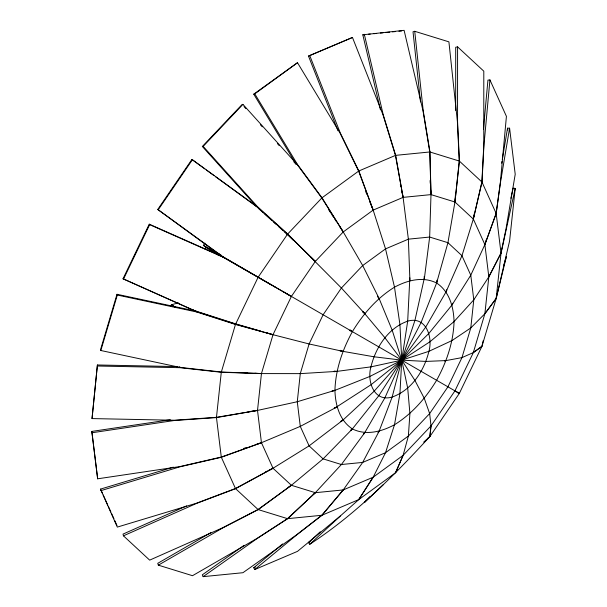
<?xml version="1.0" encoding="UTF-8"?>
<svg xmlns="http://www.w3.org/2000/svg" width="607" height="607" viewBox="0 0 607 607"><rect width="100%" height="100%" fill="white"/><g stroke="black" fill="none" stroke-linecap="round" stroke-linejoin="round"><path stroke-width="0.91" d="M455.682 110.527L455.705 47.255L457.579 46.86L483.802 71.178L483.771 145.779L481.882 181.963L473.331 219.051L461.965 255.706L446.084 291.792L425.909 326.778L401.743 360.148L378.707 395.847L352.371 428.921L323.121 458.884L291.39 485.297L258.225 509.607L222.944 527.824L158.344 565.155L157.744 563.326L210.895 532.62M457.579 46.86L457.557 121.461L459.416 161.128L454.947 202.002L447.936 242.694L436.615 283.014L421.144 322.355L401.743 360.148L384.921 397.767L364.708 432.723L341.4 464.522L315.344 492.694L287.71 518.659L257.315 538.394L203.14 576.65L202.336 574.806L244.128 545.298M474.333 213.55L473.331 219.051L454.947 202.002L430.993 194.612L403.101 197.374L373.168 210.105L343.236 231.935L315.344 261.382L291.39 296.436L273.006 334.707L261.45 373.586L257.512 410.423L261.45 442.715L273.006 468.255L291.39 485.297L315.344 492.694L343.236 489.932L373.168 477.201L403.101 455.364L430.993 425.924L454.947 390.87L473.331 352.599L484.879 313.72L488.825 276.875L484.879 244.591L473.331 219.051L482.004 182.138L483.893 145.953L489.932 79.904L487.937 80.132L483.453 129.192M409.839 277.862L407.692 321.149L401.743 360.148L399.922 393.746L394.497 424.748L385.528 452.701L373.168 477.201L358.858 499.523L340.041 516.223L297.491 551.368L254.788 569.533L253.749 567.75L282.604 543.925M455.371 195.416L454.947 202.002L459.249 161.037L457.382 121.37L448.907 41.845L414.733 31.298L413.026 31.792L420.507 101.953M171.182 306.611L171.333 304.775L178.42 302.878M427.943 438.216L429.976 436.387L430.993 425.924L429.657 413.572L424.278 398.336L414.93 380.445L401.743 360.148L384.921 337.758L364.708 313.591L341.4 288.006L287.71 233.991L257.315 206.456L203.14 146.378L202.336 146.484L256.518 206.57L287.498 234.249L315.344 261.382L310.602 256.837M177.752 366.598L97.408 364.974L92.029 418.58L174.262 420.241L216.471 417.32L257.512 410.423L297.271 401.743L334.927 390.354L369.921 376.423L401.743 360.148L429.931 341.779L454.059 321.573L473.786 299.835L488.825 276.875L501.003 253.324L515.214 188.42L513.158 188.14L510.866 198.277M92.029 418.58L97.408 364.974M216.471 417.32L221.289 372.288L261.45 373.586L300.283 373.631L336.961 371.378L370.945 366.863L401.743 360.148L428.906 351.332L452.033 340.55L470.782 327.947L484.879 313.72L496.124 298.652L506.42 256.495L503.491 266.336M484.879 313.72L496.185 298.348L501.003 253.324M515.214 188.42L509.592 240.979L496.185 298.348M320.284 531.747L308.485 542.643L309.76 544.289C355.087 514.766 393.366 476.313 429.764 436.645L430.993 425.924M424.505 277.338L414.93 320.435L401.743 360.148L392.16 397.046L379.079 431.304L362.69 462.42L343.236 489.932L322.029 515.222L297.339 534.388L254.788 569.533M436.957 280.222L436.615 283.014C449.461 291.474 453.626 306.99 454.059 321.573C453.406 342.333 446.532 362.189 436.615 380.286C425.902 397.911 412.145 413.799 394.497 424.748C381.651 431.66 366.127 435.811 352.371 428.921C339.533 420.454 335.368 404.937 334.927 390.354C335.58 369.595 342.462 349.738 352.371 331.642C363.085 314.016 376.841 298.128 394.497 287.179C407.343 280.267 422.867 276.117 436.615 283.014L437.093 281.185M186.66 505.881L123.016 534.099L123.449 535.822L196.554 503.408L235.592 488.673L273.006 468.255L309.1 445.872L342.909 420.135L373.942 391.424L401.743 360.148L428.906 333.402L452.033 304.942L470.782 275.191L484.879 244.591L496.124 213.353L500.373 182.388L506.42 116.339L489.932 79.904M485.41 242.815L484.879 244.591L496.185 213.581L500.434 182.616L509.592 128.191L507.535 128.183L502.262 159.55M501.64 163.237L501.951 161.394M489.546 275.176L488.825 276.875L501.003 253.043L506.056 228.68L515.214 174.255L509.592 128.191M458.164 392.661L459.416 393.253L481.882 346.476L483.134 340.831M446.562 289.964L446.084 291.792L446.782 290.078M395.673 472.633L403.101 455.364L408.374 436.038L409.915 413.504L407.692 388.078L401.743 360.148L392.16 330.117L379.079 298.424L362.69 265.54L343.236 231.935L322.029 197.799L297.339 164.247L254.788 93.857L253.749 94.168L296.307 164.558L297.111 164.451L321.801 198.003L343.236 231.935L339.617 226.426M234.279 323.432L196.122 311.163L116.999 294.289L100.519 349.753L100.83 350.505L179.953 367.379L221.35 371.992L261.45 373.586L254.872 373.206M100.83 350.505L117.31 295.04L116.999 294.289M221.35 371.992L235.47 324.464L235.167 323.721L260.395 331.043M485.941 241.047L486.465 239.272M496.124 298.652L482.004 346.172L473.331 352.599L461.965 357.614L446.084 360.573L425.909 361.423L401.743 360.148L373.942 356.779L342.909 351.354L309.1 343.964L273.006 334.707L235.47 324.464L196.433 311.915L117.31 295.04M452.033 304.942L452.731 303.227M403.101 455.364L395.445 472.838L358.858 499.523M266.701 332.871L273.006 334.707L235.592 324.161L196.554 311.611L123.016 278.78L149.239 224.188L222.344 256.571L272.095 285.298M123.449 279.228L149.663 224.628L149.239 224.188M204.9 248.923L205.697 247.269L207.101 247.777L221.798 256.26M157.744 209.453L222.944 256.723L291.39 296.436L222.769 257.011L157.744 209.453L191.918 159.444L257.11 206.714M158.344 209.605L192.51 159.595M207.101 247.777L203.353 245.395L204.908 243.119M429.976 436.387L459.249 393.548L458.11 392.759M372.053 478.68L373.168 477.201L358.616 499.66L322.029 515.222M363.616 434.134L364.708 432.723L363.396 434.028M377.986 432.715L379.079 431.304M203.14 576.65L242.929 572.712L297.111 534.448L321.801 515.282L343.236 489.932L341.961 491.275M202.336 146.484L242.132 104.48L242.929 104.374L297.111 164.451M203.14 146.378L242.929 104.374M321.801 198.003L287.71 233.991L286.906 234.105L284.144 231.601M370.088 496.534L364.314 502.626L383.214 484.735M351.058 430.219L352.371 428.921L350.876 430.044M158.344 565.155L192.51 575.702L257.11 538.371L287.498 518.644L315.344 492.694L313.204 494.5M309.76 544.289L340.284 516.087M423.686 442.124L429.764 436.645M341.407 421.266L342.909 420.135L340.474 421.455M253.749 94.168L297.491 62.711L340.041 133.1L358.616 171.113L373.168 210.105L385.528 248.878L394.497 287.179L399.922 324.457L401.743 360.148L370.945 384.8L334.525 408.306M254.788 93.857L297.491 62.711M322.029 197.799L358.616 171.113M308.485 542.643L310.01 541.535M123.449 535.822L149.663 560.14L222.769 527.726L258.058 509.508L291.39 485.297L288.249 487.391M473.331 352.599L481.882 346.476M378.776 298.598L377.44 296.208M173.344 467.147L100.519 489.105L117.31 527.096L196.433 503.241L235.47 488.506L273.006 468.255L268.802 470.326M265.441 471.988L267.118 471.161M444.673 361.218L446.084 360.573M337.97 130.778L308.485 56.079L352.462 37.467L382.987 114.799L395.445 155.415L403.101 197.374L408.374 239.166L409.915 280.624M308.485 56.079L352.462 37.467M309.76 55.632L340.284 132.963L358.858 170.977L395.445 155.415M253.749 567.75L255.456 567.029M100.83 490.661L179.953 466.806L221.35 457.291L261.45 442.715L300.283 426.387L336.961 406.986L334.275 407.889M170.279 419.741L91.786 431.418L97.651 478.809L179.884 466.578L221.289 457.056L261.45 442.715L256.063 444.453M380.422 109.768L362.811 34.804L404.11 30.35L423.011 110.8L429.764 151.978L430.993 194.612L429.657 237.056L424.278 279.205L424.202 276.435M332.241 391.257L334.927 390.354L332.143 390.703M243.49 448.497L246.184 447.632M296.307 164.558L297.339 164.247M91.786 431.418L92.029 432.745L174.262 420.514L216.471 417.593L257.512 410.423L248.126 411.751M257.315 206.456L256.518 206.57L215.477 176.629M334.169 371.727L336.961 371.378L334.222 371.067M362.811 34.804L364.663 34.622M368.366 34.25L370.217 34.068M373.92 33.704L376.697 33.431M380.392 33.059L383.169 32.786M385.946 32.512L389.648 32.141M392.426 31.867L395.203 31.594M398.905 31.23L401.682 30.949M364.314 34.288L383.214 114.738L395.673 155.354L429.764 151.978M287.71 518.659L321.801 515.282M97.651 366.021L179.884 367.683L221.289 372.288M242.656 372.493L247.36 372.766M340.17 351.043L342.909 351.354L340.33 350.315M222.344 256.571L222.944 256.723M414.733 31.298L423.216 110.815L429.976 151.993L459.249 161.037M258.225 509.607L287.498 518.644M349.791 330.61L352.371 331.642L350.163 329.912M149.663 224.628L222.769 257.011M123.016 278.78L196.554 311.611M203.353 245.395L220.849 254.887M458.171 392.539L459.416 393.253L454.947 390.87L459.249 393.548L458.004 392.828M273.704 286.223L276.117 287.619M282.543 291.33L284.152 292.255M285.76 293.189L456.244 391.614M193.208 309.919L194.839 310.86M176.212 307.597L171.333 304.775L174.482 306.861M205.697 247.269L219.256 255.706M191.918 159.444L204.84 168.867M206.357 169.983L213.96 175.522M362.5 311.861L364.708 313.591L363.069 311.376M258.59 208.444L263.423 212.822M264.804 214.074L271.708 220.333M273.78 222.215L275.851 224.089M278.621 226.593L282.763 230.349M459.416 161.128L481.882 181.963M235.592 488.673L258.058 509.508M293.674 240.6L286.906 234.105L287.498 234.249L258.225 277.096L257.626 276.944L258.058 277.384L235.592 324.161L235.167 323.721M244.022 106.574L245.911 108.668M260.395 124.739L262.292 126.833M277.407 143.601L279.296 145.695M293.788 161.766L295.677 163.86M328.759 209.908L330.823 213.057M331.854 214.628L333.41 216.987M334.958 219.347L336.513 221.707M482.004 182.138L496.124 213.353M221.35 457.291L235.47 488.506M100.519 489.105L102.439 493.339M103.205 495.039L107.803 505.206M108.57 506.898L110.869 511.982M111.635 513.674L113.934 518.757M114.7 520.457L116.999 525.541M196.122 311.163L196.433 311.915M179.642 366.636L179.953 367.379M365.733 191.645L366.795 194.278M369.982 202.192L373.168 210.105L358.858 170.977M400.324 184.46L400.719 186.303M401.91 191.835L403.101 197.374L395.673 155.354M507.535 128.183L507.763 130.065M496.185 213.581L501.003 253.043M216.471 417.593L221.289 457.056M92.029 432.745L97.651 478.809M430.082 180.567L430.264 183.375M430.689 189.93L430.993 194.612L429.976 151.993M300.283 373.631L297.271 401.743L300.283 426.387L309.1 445.872L323.121 458.884L341.4 464.522L362.69 462.42L385.528 452.701L408.374 436.038L429.657 413.572L447.936 386.818L461.965 357.614L470.782 327.947L473.786 299.835L470.782 275.191L461.965 255.706L447.936 242.694L429.657 237.056L408.374 239.166L385.528 248.878L362.69 265.54L341.4 288.006L323.121 314.76L309.1 343.964L300.283 373.631M370.945 366.863C366.825 381.006 373.821 402.487 392.16 397.046C411.698 390.172 424.179 370.74 428.906 351.332C433.026 337.188 426.031 315.716 407.692 321.149C388.154 328.03 375.672 347.454 370.945 366.863"/></g></svg>
